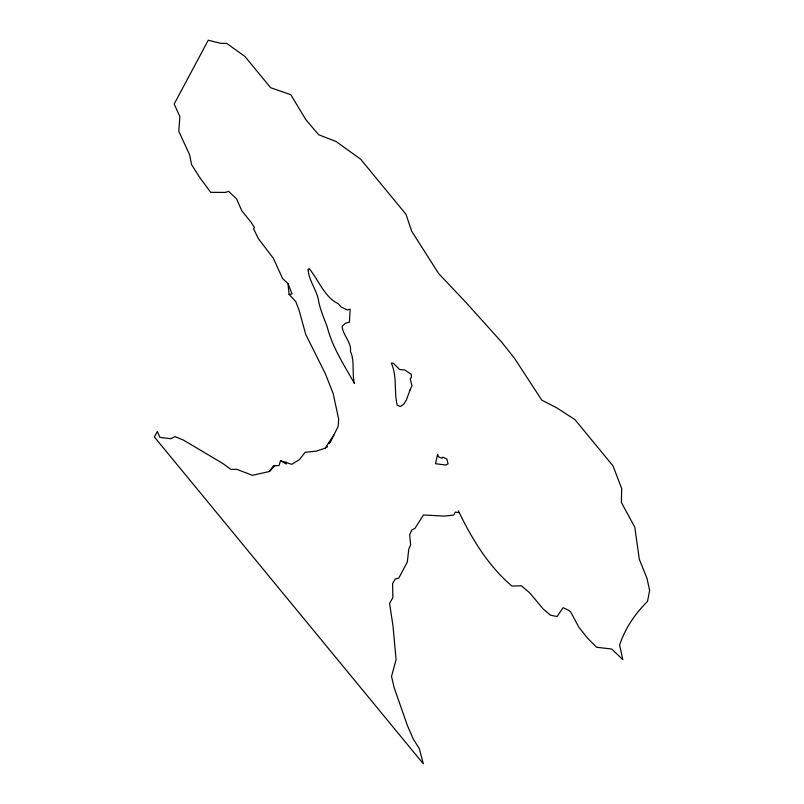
<?xml version="1.0" encoding="UTF-8"?>
<svg xmlns="http://www.w3.org/2000/svg" width="804" height="804" viewBox="0 0 804 804"><rect width="100%" height="100%" fill="white"/><g stroke="black" fill="none" stroke-linecap="round" stroke-linejoin="round"><path stroke-width="1.21" d="M326.776 445.798L327.389 446.893L325.268 448.119L316.394 451.155L305.158 452.28L299.42 459.597L291.792 464.33L280.546 460.722L278.988 465.566L273.44 465.777L269.491 471.476L252.466 475.315L236.748 469.325L231.029 469.446L222.678 463.395L183.282 440.029L175.061 436.622L170.88 438.733L159.936 437.416L157.313 431.477L154.378 436.984L423.316 763.8L419.296 748.564L413.326 739.167L407.326 725.349L394.161 687.701L391.518 676.435L396.081 659.612L392.985 625.844L389.568 603.352L392.834 597.684L392.623 583.493L395.226 579.001L398.764 578.136L407.276 562.107L408.824 549.082L410.633 544.68L409.658 534.881L411.738 530.047L414.914 528.409L423.497 514.962L444.19 516.118L453.647 515.103L455.345 512.108L459.114 512.65M328.524 443.094L329.288 443.486L330.454 441.989L338.092 426.482L338.675 419.236L333.208 393.689L325.56 374.161L305.761 334.484L298.957 309.831L295.721 301.53L289.108 294.455L287.983 283.49L282.596 278.576L273.38 258.325L258.325 238.567L253.541 228.668L254.426 227.482L251.099 222.266L241.813 210.849L236.667 198.98L228.587 191.302L225.462 192.407L210.688 192.337L200.166 178.106L191.623 164.74L189.583 154.669L178.789 131.323L179.855 116.52L174.177 104.038L208.266 40.2L220.507 43.305L226.798 43.436L244.939 56.471L270.616 87.716L290.827 94.731L305.922 119.786L318.675 134.76L336.082 141.514L360.614 159.172L406.02 214.346L411.688 231.22L438.642 273.541L466.39 302.897L501.304 341.72L514.52 358.313L541.806 400.151L556.659 407.779L574.96 419.638L613.03 465.908L621.683 488.5L621.371 502.5L634.808 527.193L639.291 559.212L647.009 578.418L649.622 590.488L647.501 601.442C635.039 613.733 625.1 628.457 619.603 645.029L622.829 659.612L611.673 649.019L596.588 647.26L587.573 638.195L578.83 627.18L570.689 611.995L568.368 610.095L563.071 607.703L557.092 616.537L550.469 615.191L543.132 608.889L529.695 592.849L521.444 585.825L511.887 586.015C488.219 565.956 471.636 538.449 458.34 510.741M325.268 448.119L334.273 434.24M269.491 471.476L275.139 465.385M289.108 294.455L292.053 293.942L287.983 283.49M329.369 441.788L330.454 441.989M280.546 460.722L286.284 464.019L286.154 461.998M308.123 269.863C308.837 281.048 317.419 290.636 318.786 302.063C320.706 310.766 324.213 318.816 327.258 327.017C332.374 347.479 344.303 365.277 354.423 383.478C351.77 372.925 354.946 361.418 350.464 351.398C351.609 342.022 342.906 335.509 342.102 326.354L345.519 323.208L349.408 322.082L350.172 309.148L347.187 309.872L341.127 306.987L338.414 303.801C324.313 297.128 318.766 279.993 309.058 268.566L308.123 269.863M437.587 454.35L435.497 463.707L445.888 465.034L448.049 463.777L446.863 459.084L442.753 457.104L442.13 458.26L438.481 456.813L437.587 454.35M410.03 389.94L406.392 400.03L403.789 404.191L400.281 406.533L397.146 405.075C393.9 391.337 397.317 376.594 391.327 363.106L393.256 363.167L399.658 369.559L404.703 369.93L411.246 374.232L411.457 377.066L410.241 378.986L411.949 385.819L410.03 389.94"/></g></svg>
